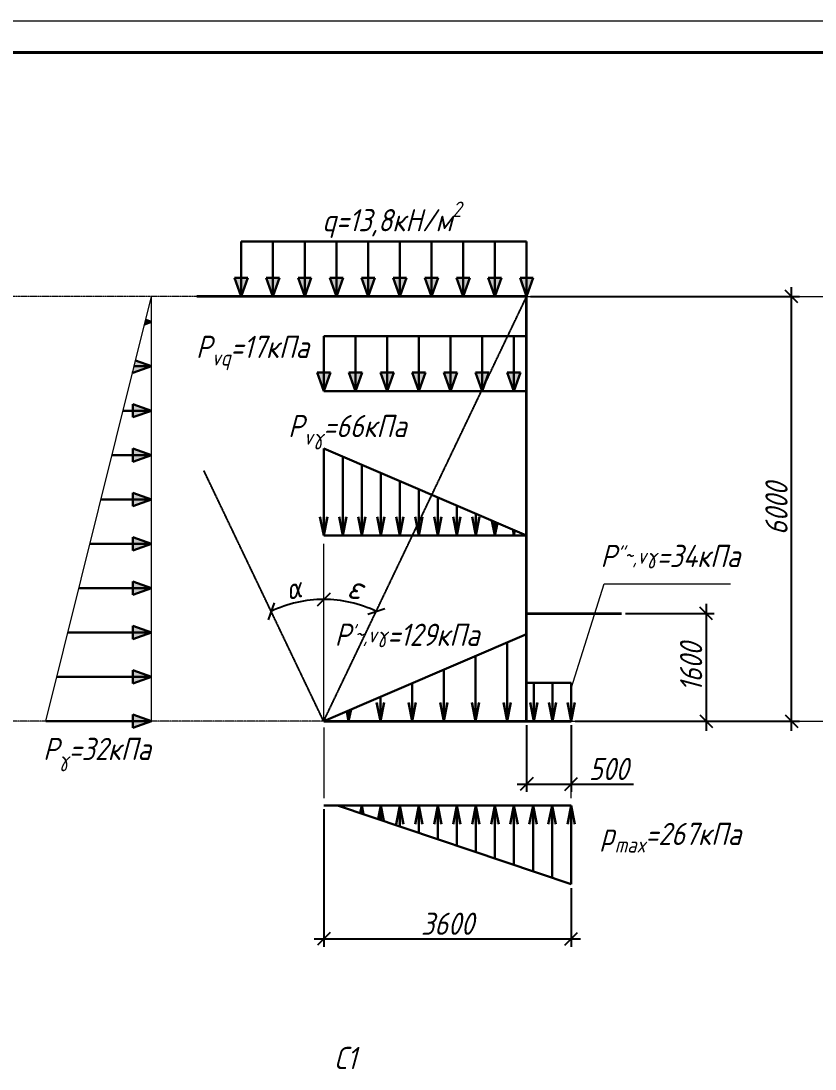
# Model space of a CAD drawing. Header units: millimetres. Extents: x -1004 to 900128, y -352756 to 107728.
# Drawn here: x 417532 to 430051, y -203974 to -187439 of the extents above; entities that cross this region are included whole.
import ezdxf

# ---------------------------------------------------------------- set-up
doc = ezdxf.new("R2010")
doc.units = ezdxf.units.MM
doc.linetypes.add('ACAD_ISO02W100', pattern=[15, 12, -3])
doc.linetypes.add('ACAD_ISO04W100', pattern=[30, 24, -3, 0, -3])
for name, color, linetype, lineweight in [('axles', 152, 'ACAD_ISO04W100', 20), ('basic', 95, 'Continuous', 30), ('frame', 173, 'Continuous', 40), ('hatch', 117, 'ACAD_ISO02W100', 25), ('size', 45, 'Continuous', 20), ('text', 13, 'Continuous', 20), ('thick', 42, 'Continuous', 35), ('thin', 153, 'Continuous', 18)]:
    doc.layers.add(name, color=color, linetype=linetype, lineweight=lineweight)
doc.styles.add('Structures', font='isocpeur.ttf', dxfattribs={"width": 0.85, "oblique": 15})
doc.styles.add('structures 5', font='isocpeur.ttf', dxfattribs={"width": 0.85, "oblique": 15, "height": 5})
doc.dimstyles.new('structures 3.5', dxfattribs={"dimtxt": 3.5, "dimasz": 2, "dimexe": 1.25, "dimexo": 0.625, "dimtad": 1, "dimtxsty": 'Structures', "dimblk": 'OBLIQUE', "dimcen": 2.5, "dimdle": 1.5, "dimadec": 0, "dimazin": 0, "dimtfac": 1, "dimtmove": 0, "dimatfit": 3, "dimfxl": 1, "dimarcsym": 0})

# ---------------------------------------------------------------- blocks, each defined once
blk = doc.blocks.new('_Oblique')
at = {"color": 0, "linetype": 'ByBlock', "lineweight": -2}
blk.add_line((-0.5, -0.5), (0.5, 0.5), dxfattribs=at)
blk = doc.blocks.new('*D989')
at = {"layer": 'Defpoints', "color": 0, "transparency": 16777216}
for p in [(427000.227352905, -196787.2269594294), (426204.9048150189, -198487.2269594294), (428334.9955612726, -198487.2269594294)]:
    blk.add_point(p, dxfattribs=at)
at = {"layer": 'size', "color": 0, "lineweight": -2, "transparency": 16777216}
for p, q in [((428334.9955612726, -196637.2269594294), (428334.9955612726, -198637.2269594294)), ((427062.727352905, -196787.2269594294), (428459.9955612726, -196787.2269594294)), ((426267.4048150189, -198487.2269594294), (428459.9955612726, -198487.2269594294))]:
    blk.add_line(p, q, dxfattribs=at)
at = {"layer": 'size', "color": 0, "lineweight": -2, "transparency": 16777216, "xscale": 200, "yscale": 200, "zscale": 200}
for p, rotation in [((428334.9955612726, -196787.2269594294), 90), ((428334.9955612726, -198487.2269594294), 270)]:
    blk.add_blockref('_Oblique', p, dxfattribs=dict(at, rotation=rotation))
at = {"layer": 'size', "color": 0, "transparency": 16777216, "insert": (428097.4955612724, -197637.2269594295), "char_height": 350, "attachment_point": 5, "rotation": 90, "style": 'Structures'}
blk.add_mtext('1600', dxfattribs=at)
blk = doc.blocks.new('*D990')
at = {"layer": 'Defpoints', "color": 0, "transparency": 16777216}
for p in [(425504.9048150186, -198487.2269594293), (426204.9048150186, -198487.2269594293), (426204.9048150186, -199476.9449006443)]:
    blk.add_point(p, dxfattribs=at)
at = {"layer": 'size', "color": 0, "lineweight": -2, "transparency": 16777216}
for p, q in [((425504.9048150186, -198549.7269594293), (425504.9048150186, -199601.9449006443)), ((426204.9048150186, -198549.7269594293), (426204.9048150186, -199601.9449006443)), ((425354.9048150186, -199476.9449006443), (426204.9048150186, -199476.9449006443)), ((426204.9048150186, -199476.9449006443), (427188.9370323695, -199476.9449006443))]:
    blk.add_line(p, q, dxfattribs=at)
at = {"layer": 'size', "color": 0, "lineweight": -2, "transparency": 16777216, "xscale": 200, "yscale": 200, "zscale": 200, "rotation": 180}
blk.add_blockref('_Oblique', (425504.9048150186, -199476.9449006443), dxfattribs=at)
at = {"layer": 'size', "color": 0, "lineweight": -2, "transparency": 16777216, "xscale": 200, "yscale": 200, "zscale": 200}
blk.add_blockref('_Oblique', (426204.9048150186, -199476.9449006443), dxfattribs=at)
at = {"layer": 'size', "color": 0, "transparency": 16777216, "insert": (426796.9209236941, -199239.4449006443), "char_height": 350, "attachment_point": 5, "style": 'Structures'}
blk.add_mtext('500', dxfattribs=at)
blk = doc.blocks.new('*D991')
at = {"layer": 'Defpoints', "color": 0, "transparency": 16777216}
for p in [(425504.9048150189, -191787.2269594294), (429681.197853045, -191787.2269594294), (426204.9048150189, -198487.2269594294)]:
    blk.add_point(p, dxfattribs=at)
at = {"layer": 'size', "color": 0, "lineweight": -2, "transparency": 16777216}
for p, q in [((425567.4048150189, -191787.2269594294), (429806.197853045, -191787.2269594294)), ((429681.197853045, -198637.2269594294), (429681.197853045, -191637.2269594294)), ((426267.4048150189, -198487.2269594294), (429806.197853045, -198487.2269594294))]:
    blk.add_line(p, q, dxfattribs=at)
at = {"layer": 'size', "color": 0, "lineweight": -2, "transparency": 16777216, "xscale": 200, "yscale": 200, "zscale": 200}
for p, rotation in [((429681.197853045, -191787.2269594294), 90), ((429681.197853045, -198487.2269594294), 270)]:
    blk.add_blockref('_Oblique', p, dxfattribs=dict(at, rotation=rotation))
at = {"layer": 'size', "color": 0, "transparency": 16777216, "insert": (429443.6978530448, -195137.2269594295), "char_height": 350, "attachment_point": 5, "rotation": 90, "style": 'Structures'}
blk.add_mtext('6000', dxfattribs=at)
blk = doc.blocks.new('*D992')
at = {"layer": 'Defpoints', "color": 0, "transparency": 16777216}
for p in [(425504.9048150186, -191787.2269594293), (422304.9048150186, -195686.0826533321), (422589.288119673, -196586.6202065687), (422304.9048150186, -198487.2269594293), (422304.9048150186, -198487.2269594293)]:
    blk.add_point(p, dxfattribs=at)
at = {"layer": 'size', "color": 0, "lineweight": -2, "transparency": 16777216}
blk.add_arc((422304.9048150186, -198487.2269594293), 1921.764786071783, 64.47030200946669, 90, dxfattribs=at)
at = {"layer": 'size', "color": 0, "lineweight": -2, "transparency": 16777216, "xscale": 200, "yscale": 200, "zscale": 200}
for p, rotation in [((422304.9048150186, -196565.4621733575), 180), ((423133.1448384685, -196753.0994103311), 334.4703020094667)]:
    blk.add_blockref('_Oblique', p, dxfattribs=dict(at, rotation=rotation))
at = {"layer": 'size', "color": 0, "transparency": 16777216, "insert": (422807.7862993429, -196372.3455625635), "char_height": 350, "attachment_point": 5, "rotation": 346.6244684460199, "style": 'Structures'}
blk.add_mtext('{\\H1.08333x;ε}', dxfattribs=at)
blk = doc.blocks.new('*D993')
at = {"layer": 'Defpoints', "color": 0, "transparency": 16777216}
for p in [(419104.9048150186, -191787.2269594293), (422304.9048150186, -192037.2269594293), (422020.5215103644, -196586.6202065686), (422304.9048150186, -198487.2269594293), (422304.9048150186, -198487.2269594293)]:
    blk.add_point(p, dxfattribs=at)
at = {"layer": 'size', "color": 0, "lineweight": -2, "transparency": 16777216}
blk.add_arc((422304.9048150186, -198487.2269594293), 1921.764786071803, 90.00000000000007, 115.5296979905334, dxfattribs=at)
at = {"layer": 'size', "color": 0, "lineweight": -2, "transparency": 16777216, "xscale": 200, "yscale": 200, "zscale": 200}
blk.add_blockref('_Oblique', (422304.9048150186, -196565.4621733575), dxfattribs=at)
at = {"layer": 'size', "color": 0, "lineweight": -2, "transparency": 16777216, "xscale": 200, "yscale": 200, "zscale": 200, "rotation": 205.5296979905334}
blk.add_blockref('_Oblique', (421476.6647915688, -196753.0994103311), dxfattribs=at)
at = {"layer": 'size', "color": 0, "transparency": 16777216, "insert": (421829.4260504427, -196388.4402288526), "char_height": 350, "width": 756.4295596564855, "attachment_point": 5, "rotation": 12.764848995266489, "style": 'Structures'}
blk.add_mtext('{\\H0.95833x;α}', dxfattribs=at)
blk = doc.blocks.new('*D999')
at = {"layer": 'Defpoints', "color": 0, "transparency": 16777216}
for p in [(422304.9048150186, -199813.6802485263), (426204.9048150186, -201055.989431865), (426204.9048150186, -201918.9480987082)]:
    blk.add_point(p, dxfattribs=at)
at = {"layer": 'size', "color": 0, "lineweight": -2, "transparency": 16777216}
for p, q in [((422304.9048150186, -199876.1802485263), (422304.9048150186, -202043.9480987082)), ((426204.9048150186, -201118.489431865), (426204.9048150186, -202043.9480987082)), ((422154.9048150186, -201918.9480987082), (426354.9048150186, -201918.9480987082))]:
    blk.add_line(p, q, dxfattribs=at)
at = {"layer": 'size', "color": 0, "lineweight": -2, "transparency": 16777216, "xscale": 200, "yscale": 200, "zscale": 200, "rotation": 180}
blk.add_blockref('_Oblique', (422304.9048150186, -201918.9480987082), dxfattribs=at)
at = {"layer": 'size', "color": 0, "lineweight": -2, "transparency": 16777216, "xscale": 200, "yscale": 200, "zscale": 200}
blk.add_blockref('_Oblique', (426204.9048150186, -201918.9480987082), dxfattribs=at)
at = {"layer": 'size', "color": 0, "transparency": 16777216, "insert": (424254.9048150186, -201681.4480987082), "char_height": 350, "attachment_point": 5, "style": 'Structures'}
blk.add_mtext('3600', dxfattribs=at)

msp = doc.modelspace()

# ---------------------------------------------------------------- hatches: boundary and pattern name
at = {"layer": 'basic'}
h = msp.add_hatch(color=256, dxfattribs=at)
h.dxf.hatch_style = 1
h.paths.add_polyline_path([(420899.97964268, -191492.5705965676), (421004.9048150186, -191787.2269594293), (421004.9048150186, -191492.5705965676)])
h.paths.add_polyline_path([(421004.9048150186, -191492.5705965676), (421004.9048150186, -191787.2269594293), (421109.8299873573, -191492.5705965676)])
h = msp.add_hatch(color=256, dxfattribs=at)
h.dxf.hatch_style = 1
h.paths.add_polyline_path([(421399.97964268, -191492.5705965676), (421504.9048150186, -191787.2269594293), (421504.9048150186, -191492.5705965676)])
h.paths.add_polyline_path([(421504.9048150186, -191492.5705965676), (421504.9048150186, -191787.2269594293), (421609.8299873573, -191492.5705965676)])
h = msp.add_hatch(color=256, dxfattribs=at)
h.dxf.hatch_style = 1
h.paths.add_polyline_path([(421899.97964268, -191492.5705965676), (422004.9048150186, -191787.2269594293), (422004.9048150186, -191492.5705965676)])
h.paths.add_polyline_path([(422004.9048150186, -191492.5705965676), (422004.9048150186, -191787.2269594293), (422109.8299873573, -191492.5705965676)])
h = msp.add_hatch(color=256, dxfattribs=at)
h.dxf.hatch_style = 1
h.paths.add_polyline_path([(422399.97964268, -191492.5705965676), (422504.9048150186, -191787.2269594293), (422504.9048150186, -191492.5705965676)])
h.paths.add_polyline_path([(422504.9048150186, -191492.5705965676), (422504.9048150186, -191787.2269594293), (422609.8299873573, -191492.5705965676)])
h = msp.add_hatch(color=256, dxfattribs=at)
h.dxf.hatch_style = 1
h.paths.add_polyline_path([(422899.97964268, -191492.5705965676), (423004.9048150186, -191787.2269594293), (423004.9048150186, -191492.5705965676)])
h.paths.add_polyline_path([(423004.9048150186, -191492.5705965676), (423004.9048150186, -191787.2269594293), (423109.8299873573, -191492.5705965676)])
h = msp.add_hatch(color=256, dxfattribs=at)
h.dxf.hatch_style = 1
h.paths.add_polyline_path([(423399.97964268, -191492.5705965676), (423504.9048150186, -191787.2269594293), (423504.9048150186, -191492.5705965676)])
h.paths.add_polyline_path([(423504.9048150186, -191492.5705965676), (423504.9048150186, -191787.2269594293), (423609.8299873573, -191492.5705965676)])
h = msp.add_hatch(color=256, dxfattribs=at)
h.dxf.hatch_style = 1
h.paths.add_polyline_path([(423899.97964268, -191492.5705965676), (424004.9048150186, -191787.2269594293), (424004.9048150186, -191492.5705965676)])
h.paths.add_polyline_path([(424004.9048150186, -191492.5705965676), (424004.9048150186, -191787.2269594293), (424109.8299873573, -191492.5705965676)])
h = msp.add_hatch(color=256, dxfattribs=at)
h.dxf.hatch_style = 1
h.paths.add_polyline_path([(424399.97964268, -191492.5705965676), (424504.9048150186, -191787.2269594293), (424504.9048150186, -191492.5705965676)])
h.paths.add_polyline_path([(424504.9048150186, -191492.5705965676), (424504.9048150186, -191787.2269594293), (424609.8299873573, -191492.5705965676)])
h = msp.add_hatch(color=256, dxfattribs=at)
h.dxf.hatch_style = 1
h.paths.add_polyline_path([(424899.97964268, -191492.5705965676), (425004.9048150186, -191787.2269594293), (425004.9048150186, -191492.5705965676)])
h.paths.add_polyline_path([(425004.9048150186, -191492.5705965676), (425004.9048150186, -191787.2269594293), (425109.8299873573, -191492.5705965676)])
h = msp.add_hatch(color=256, dxfattribs=at)
h.dxf.hatch_style = 1
h.paths.add_polyline_path([(425399.97964268, -191492.5705965676), (425504.9048150186, -191787.2269594293), (425504.9048150186, -191492.5705965676)])
h.paths.add_polyline_path([(425504.9048150186, -191492.5705965676), (425504.9048150186, -191787.2269594293), (425609.8299873573, -191492.5705965676)])
h = msp.add_hatch(color=256, dxfattribs=at)
h.dxf.hatch_style = 1
h.paths.add_polyline_path([(419498.5770957, -192154.7410169224), (419490.513047412, -192187.2269594293), (419589.8058204175, -192187.2269594293)])
h.paths.add_polyline_path([(419589.8058204175, -192187.2269594293), (419490.513047412, -192187.2269594293), (419480.8851410635, -192226.0128893901)])
h.paths.add_polyline_path([(419589.8058204175, -192887.2269594293), (419316.7506946523, -192887.2269594293), (419304.7479511251, -192935.5798985764), (419329.7827367435, -192979.8194512443)])
h.paths.add_polyline_path([(419338.9268274444, -192797.8906175354), (419316.7506946523, -192887.2269594293), (419589.8058204175, -192887.2269594293)])
h.paths.add_polyline_path([(419304.7479511251, -192935.5798985764), (419295.1494575558, -192974.2473394336), (419295.1494575558, -192992.1521317679), (419329.7827367435, -192979.8194512443)])
h = msp.add_hatch(color=256, dxfattribs=at)
h.dxf.hatch_style = 1
h.paths.add_polyline_path([(422199.97964268, -192986.0239911128), (422304.9048150186, -193280.6803539745), (422304.9048150186, -192986.0239911128)])
h.paths.add_polyline_path([(422304.9048150186, -192986.0239911128), (422304.9048150186, -193280.6803539745), (422409.8299873573, -192986.0239911128)])
h = msp.add_hatch(color=256, dxfattribs=at)
h.dxf.hatch_style = 1
h.paths.add_polyline_path([(422699.97964268, -192986.0239911128), (422804.9048150186, -193280.6803539745), (422804.9048150186, -192986.0239911128)])
h.paths.add_polyline_path([(422804.9048150186, -192986.0239911128), (422804.9048150186, -193280.6803539745), (422909.8299873573, -192986.0239911128)])
h = msp.add_hatch(color=256, dxfattribs=at)
h.dxf.hatch_style = 1
h.paths.add_polyline_path([(423199.97964268, -192986.0239911128), (423304.9048150186, -193280.6803539745), (423304.9048150186, -192986.0239911128)])
h.paths.add_polyline_path([(423304.9048150186, -192986.0239911128), (423304.9048150186, -193280.6803539745), (423409.8299873573, -192986.0239911128)])
h = msp.add_hatch(color=256, dxfattribs=at)
h.dxf.hatch_style = 1
h.paths.add_polyline_path([(423699.97964268, -192986.0239911128), (423804.9048150186, -193280.6803539745), (423804.9048150186, -192986.0239911128)])
h.paths.add_polyline_path([(423804.9048150186, -192986.0239911128), (423804.9048150186, -193280.6803539745), (423909.8299873573, -192986.0239911128)])
h = msp.add_hatch(color=256, dxfattribs=at)
h.dxf.hatch_style = 1
h.paths.add_polyline_path([(424199.97964268, -192986.0239911128), (424304.9048150186, -193280.6803539745), (424304.9048150186, -192986.0239911128)])
h.paths.add_polyline_path([(424304.9048150186, -192986.0239911128), (424304.9048150186, -193280.6803539745), (424409.8299873573, -192986.0239911128)])
h = msp.add_hatch(color=256, dxfattribs=at)
h.dxf.hatch_style = 1
h.paths.add_polyline_path([(424699.97964268, -192986.0239911128), (424804.9048150186, -193280.6803539745), (424804.9048150186, -192986.0239911128)])
h.paths.add_polyline_path([(424804.9048150186, -192986.0239911128), (424804.9048150186, -193280.6803539745), (424909.8299873573, -192986.0239911128)])
h = msp.add_hatch(color=256, dxfattribs=at)
h.dxf.hatch_style = 1
h.paths.add_polyline_path([(425199.97964268, -192986.0239911128), (425304.9048150186, -193280.6803539745), (425304.9048150186, -192986.0239911128)])
h.paths.add_polyline_path([(425304.9048150186, -192986.0239911128), (425304.9048150186, -193280.6803539745), (425409.8299873573, -192986.0239911128)])
h = msp.add_hatch(color=256, dxfattribs=at)
h.dxf.hatch_style = 1
h.paths.add_polyline_path([(419295.1494575558, -193482.3017870907), (419589.8058204175, -193587.2269594293), (419295.1494575558, -193587.2269594293)])
h.paths.add_polyline_path([(419295.1494575558, -193587.2269594293), (419589.8058204175, -193587.2269594293), (419295.1494575558, -193692.1521317679)])
h = msp.add_hatch(color=256, dxfattribs=at)
h.dxf.hatch_style = 1
h.paths.add_polyline_path([(419295.1494575558, -194182.3017870907), (419589.8058204175, -194287.2269594293), (419295.1494575558, -194287.2269594293)])
h.paths.add_polyline_path([(419295.1494575558, -194287.2269594293), (419589.8058204175, -194287.2269594293), (419295.1494575558, -194392.1521317679)])
h = msp.add_hatch(color=256, dxfattribs=at)
h.dxf.hatch_style = 1
h.paths.add_polyline_path([(419295.1494575558, -194882.3017870907), (419589.8058204175, -194987.2269594293), (419295.1494575558, -194987.2269594293)])
h.paths.add_polyline_path([(419295.1494575558, -194987.2269594293), (419589.8058204175, -194987.2269594293), (419295.1494575558, -195092.1521317679)])
h = msp.add_hatch(color=256, dxfattribs=at)
h.dxf.hatch_style = 1
h.paths.add_polyline_path([(422246.1729423829, -195263.3903397278), (422304.9048150186, -195263.3903397278), (422304.9048150186, -195558.0467025895)])
h.paths.add_polyline_path([(422304.9048150186, -195263.3903397278), (422363.6366876544, -195263.3903397278), (422304.9048150186, -195558.0467025895)])
h = msp.add_hatch(color=256, dxfattribs=at)
h.dxf.hatch_style = 1
h.paths.add_polyline_path([(422546.1729423829, -195263.3903397278), (422604.9048150186, -195263.3903397278), (422604.9048150186, -195558.0467025895)])
h.paths.add_polyline_path([(422604.9048150186, -195263.3903397278), (422663.6366876544, -195263.3903397278), (422604.9048150186, -195558.0467025895)])
h = msp.add_hatch(color=256, dxfattribs=at)
h.dxf.hatch_style = 1
h.paths.add_polyline_path([(422846.1729423829, -195263.3903397278), (422904.9048150186, -195263.3903397278), (422904.9048150186, -195558.0467025895)])
h.paths.add_polyline_path([(422904.9048150186, -195263.3903397278), (422963.6366876544, -195263.3903397278), (422904.9048150186, -195558.0467025895)])
h = msp.add_hatch(color=256, dxfattribs=at)
h.dxf.hatch_style = 1
h.paths.add_polyline_path([(423146.1729423829, -195263.3903397278), (423204.9048150186, -195263.3903397278), (423204.9048150186, -195558.0467025895)])
h.paths.add_polyline_path([(423204.9048150186, -195263.3903397278), (423263.6366876544, -195263.3903397278), (423204.9048150186, -195558.0467025895)])
h = msp.add_hatch(color=256, dxfattribs=at)
h.dxf.hatch_style = 1
h.paths.add_polyline_path([(423446.1729423829, -195263.3903397278), (423504.9048150186, -195263.3903397278), (423504.9048150186, -195558.0467025895)])
h.paths.add_polyline_path([(423504.9048150186, -195263.3903397278), (423563.6366876544, -195263.3903397278), (423504.9048150186, -195558.0467025895)])
h = msp.add_hatch(color=256, dxfattribs=at)
h.dxf.hatch_style = 1
h.paths.add_polyline_path([(423746.1729423829, -195263.3903397278), (423804.9048150186, -195263.3903397278), (423804.9048150186, -195558.0467025895)])
h.paths.add_polyline_path([(423804.9048150186, -195263.3903397278), (423863.6366876544, -195263.3903397278), (423804.9048150186, -195558.0467025895)])
h = msp.add_hatch(color=256, dxfattribs=at)
h.dxf.hatch_style = 1
h.paths.add_polyline_path([(424046.1729423829, -195263.3903397278), (424104.9048150186, -195263.3903397278), (424104.9048150186, -195558.0467025895)])
h.paths.add_polyline_path([(424104.9048150186, -195263.3903397278), (424163.6366876544, -195263.3903397278), (424104.9048150186, -195558.0467025895)])
h = msp.add_hatch(color=256, dxfattribs=at)
h.dxf.hatch_style = 1
h.paths.add_polyline_path([(424346.1729423829, -195263.3903397278), (424404.9048150186, -195263.3903397278), (424404.9048150186, -195558.0467025895)])
h.paths.add_polyline_path([(424404.9048150186, -195263.3903397278), (424463.6366876544, -195263.3903397278), (424404.9048150186, -195558.0467025895)])
h = msp.add_hatch(color=256, dxfattribs=at)
h.dxf.hatch_style = 1
h.paths.add_polyline_path([(424646.1729423829, -195263.3903397278), (424704.9048150186, -195263.3903397278), (424704.9048150186, -195558.0467025895)])
h.paths.add_polyline_path([(424704.9048150186, -195263.3903397278), (424763.6366876544, -195263.3903397278), (424704.9048150186, -195558.0467025895)])
h = msp.add_hatch(color=256, dxfattribs=at)
h.dxf.hatch_style = 1
h.paths.add_polyline_path([(425044.3189386902, -195360.3070119368), (425004.9048150186, -195343.3856580206), (425004.9048150186, -195558.0467025895)])
h.paths.add_polyline_path([(425004.9048150186, -195343.3856580206), (424958.1137809299, -195323.2972335127), (425004.9048150186, -195558.0467025895)])
h.paths.add_polyline_path([(425320.6704644873, -195478.9508263284), (425304.9048150186, -195472.1822847619), (425304.9048150186, -195558.0467025895)])
h.paths.add_polyline_path([(425304.9048150186, -195472.1822847619), (425286.1884013831, -195464.1469149588), (425304.9048150186, -195558.0467025895)])
h = msp.add_hatch(color=256, dxfattribs=at)
h.dxf.hatch_style = 1
h.paths.add_polyline_path([(419295.1494575558, -195582.3017870907), (419589.8058204175, -195687.2269594293), (419295.1494575558, -195687.2269594293)])
h.paths.add_polyline_path([(419295.1494575558, -195687.2269594293), (419589.8058204175, -195687.2269594293), (419295.1494575558, -195792.1521317679)])
h = msp.add_hatch(color=256, dxfattribs=at)
h.dxf.hatch_style = 1
h.paths.add_polyline_path([(419295.1494575558, -196282.3017870907), (419589.8058204175, -196387.2269594293), (419295.1494575558, -196387.2269594293)])
h.paths.add_polyline_path([(419295.1494575558, -196387.2269594293), (419589.8058204175, -196387.2269594293), (419295.1494575558, -196492.1521317679)])
h = msp.add_hatch(color=256, dxfattribs=at)
h.dxf.hatch_style = 1
h.paths.add_polyline_path([(419295.1494575558, -196982.3017870907), (419589.8058204175, -197087.2269594293), (419295.1494575558, -197087.2269594293)])
h.paths.add_polyline_path([(419295.1494575558, -197087.2269594293), (419589.8058204175, -197087.2269594293), (419295.1494575558, -197192.1521317679)])
h = msp.add_hatch(color=256, dxfattribs=at)
h.dxf.hatch_style = 1
h.paths.add_polyline_path([(419295.1494575558, -197682.3017870907), (419589.8058204175, -197787.2269594293), (419295.1494575558, -197787.2269594293)])
h.paths.add_polyline_path([(419295.1494575558, -197787.2269594293), (419589.8058204175, -197787.2269594293), (419295.1494575558, -197892.1521317679)])
h = msp.add_hatch(color=256, dxfattribs=at)
h.dxf.hatch_style = 1
h.paths.add_polyline_path([(423257.2897625146, -198192.5705965676), (423198.5578898789, -198192.5705965676), (423198.5578898789, -198487.2269594293)])
h.paths.add_polyline_path([(423198.5578898789, -198192.5705965676), (423139.8260172431, -198192.5705965676), (423198.5578898789, -198487.2269594293)])
h = msp.add_hatch(color=256, dxfattribs=at)
h.dxf.hatch_style = 1
h.paths.add_polyline_path([(423757.2897625146, -198192.5705965676), (423698.5578898789, -198192.5705965676), (423698.5578898789, -198487.2269594293)])
h.paths.add_polyline_path([(423698.5578898789, -198192.5705965676), (423639.8260172431, -198192.5705965676), (423698.5578898789, -198487.2269594293)])
h = msp.add_hatch(color=256, dxfattribs=at)
h.dxf.hatch_style = 1
h.paths.add_polyline_path([(424257.2897625146, -198192.5705965676), (424198.5578898789, -198192.5705965676), (424198.5578898789, -198487.2269594293)])
h.paths.add_polyline_path([(424198.5578898789, -198192.5705965676), (424139.8260172431, -198192.5705965676), (424198.5578898789, -198487.2269594293)])
h = msp.add_hatch(color=256, dxfattribs=at)
h.dxf.hatch_style = 1
h.paths.add_polyline_path([(424757.2897625146, -198192.5705965676), (424698.5578898789, -198192.5705965676), (424698.5578898789, -198487.2269594293)])
h.paths.add_polyline_path([(424698.5578898789, -198192.5705965676), (424639.8260172431, -198192.5705965676), (424698.5578898789, -198487.2269594293)])
h = msp.add_hatch(color=256, dxfattribs=at)
h.dxf.hatch_style = 1
h.paths.add_polyline_path([(425257.2897625146, -198192.5705965676), (425198.5578898789, -198192.5705965676), (425198.5578898789, -198487.2269594293)])
h.paths.add_polyline_path([(425198.5578898789, -198192.5705965676), (425139.8260172431, -198192.5705965676), (425198.5578898789, -198487.2269594293)])
h = msp.add_hatch(color=256, dxfattribs=at)
h.dxf.hatch_style = 1
h.paths.add_polyline_path([(425678.2157876361, -198192.5705965676), (425619.4839150003, -198192.5705965676), (425619.4839150003, -198487.2269594293)])
h.paths.add_polyline_path([(425619.4839150003, -198192.5705965676), (425560.7520423646, -198192.5705965676), (425619.4839150003, -198487.2269594293)])
h = msp.add_hatch(color=256, dxfattribs=at)
h.dxf.hatch_style = 1
h.paths.add_polyline_path([(425970.9262376452, -198192.5705965676), (425912.1943650095, -198192.5705965676), (425912.1943650095, -198487.2269594293)])
h.paths.add_polyline_path([(425912.1943650095, -198192.5705965676), (425853.4624923737, -198192.5705965676), (425912.1943650095, -198487.2269594293)])
h = msp.add_hatch(color=256, dxfattribs=at)
h.dxf.hatch_style = 1
h.paths.add_polyline_path([(426263.6366876544, -198192.5705965676), (426204.9048150186, -198192.5705965676), (426204.9048150186, -198487.2269594293)])
h.paths.add_polyline_path([(426204.9048150186, -198192.5705965676), (426146.1729423829, -198192.5705965676), (426204.9048150186, -198487.2269594293)])
h = msp.add_hatch(color=256, dxfattribs=at)
h.dxf.hatch_style = 1
h.paths.add_polyline_path([(419295.1494575558, -198382.3017870907), (419589.8058204175, -198487.2269594293), (419295.1494575558, -198487.2269594293)])
h.paths.add_polyline_path([(419295.1494575558, -198487.2269594293), (419589.8058204175, -198487.2269594293), (419295.1494575558, -198592.1521317679)])
h = msp.add_hatch(color=256, dxfattribs=at)
h.dxf.hatch_style = 1
h.paths.add_polyline_path([(422735.3967587687, -198302.4072587816), (422698.5578898789, -198318.2229989348), (422698.5578898789, -198487.2269594293)])
h.paths.add_polyline_path([(422698.5578898789, -198318.2229989348), (422667.5269079264, -198331.5452849347), (422698.5578898789, -198487.2269594293)])
h = msp.add_hatch(color=256, dxfattribs=at)
h.dxf.hatch_style = 1
h.paths.add_polyline_path([(423204.9048150186, -199813.6802485263), (423204.9048150186, -200043.2373802302), (423253.9618634059, -200059.7982556973)])
h.paths.add_polyline_path([(423204.9048150186, -199813.6802485263), (423162.03347643, -200028.7647015262), (423204.9048150186, -200043.2373802302)])
h.paths.add_polyline_path([(422904.9048150186, -199813.6802485263), (422904.9048150186, -199941.9621750667), (422932.3190479409, -199951.2167819454)])
h.paths.add_polyline_path([(422904.9048150186, -199813.6802485263), (422880.947302278, -199933.8745016733), (422904.9048150186, -199941.9621750667)])
h.paths.add_polyline_path([(422604.9048150186, -199813.6802485263), (422599.8611281259, -199838.9843018204), (422604.9048150186, -199840.6869699032)])
h.paths.add_polyline_path([(422604.9048150186, -199813.6802485263), (422604.9048150186, -199840.6869699032), (422610.676232476, -199842.6353081935)])
h = msp.add_hatch(color=256, dxfattribs=at)
h.dxf.hatch_style = 1
h.paths.add_polyline_path([(423446.1729423829, -200108.336611388), (423504.9048150186, -200108.336611388), (423504.9048150186, -199813.6802485263)])
h.paths.add_polyline_path([(423504.9048150186, -200108.336611388), (423563.6366876544, -200108.336611388), (423504.9048150186, -199813.6802485263)])
h = msp.add_hatch(color=256, dxfattribs=at)
h.dxf.hatch_style = 1
h.paths.add_polyline_path([(423746.1729423829, -200108.336611388), (423804.9048150186, -200108.336611388), (423804.9048150186, -199813.6802485263)])
h.paths.add_polyline_path([(423804.9048150186, -200108.336611388), (423863.6366876544, -200108.336611388), (423804.9048150186, -199813.6802485263)])
h = msp.add_hatch(color=256, dxfattribs=at)
h.dxf.hatch_style = 1
h.paths.add_polyline_path([(424046.1729423829, -200108.336611388), (424104.9048150186, -200108.336611388), (424104.9048150186, -199813.6802485263)])
h.paths.add_polyline_path([(424104.9048150186, -200108.336611388), (424163.6366876544, -200108.336611388), (424104.9048150186, -199813.6802485263)])
h = msp.add_hatch(color=256, dxfattribs=at)
h.dxf.hatch_style = 1
h.paths.add_polyline_path([(424346.1729423829, -200108.336611388), (424404.9048150186, -200108.336611388), (424404.9048150186, -199813.6802485263)])
h.paths.add_polyline_path([(424404.9048150186, -200108.336611388), (424463.6366876544, -200108.336611388), (424404.9048150186, -199813.6802485263)])
h = msp.add_hatch(color=256, dxfattribs=at)
h.dxf.hatch_style = 1
h.paths.add_polyline_path([(424646.1729423829, -200108.336611388), (424704.9048150186, -200108.336611388), (424704.9048150186, -199813.6802485263)])
h.paths.add_polyline_path([(424704.9048150186, -200108.336611388), (424763.6366876544, -200108.336611388), (424704.9048150186, -199813.6802485263)])
h = msp.add_hatch(color=256, dxfattribs=at)
h.dxf.hatch_style = 1
h.paths.add_polyline_path([(424946.1729423829, -200108.336611388), (425004.9048150186, -200108.336611388), (425004.9048150186, -199813.6802485263)])
h.paths.add_polyline_path([(425004.9048150186, -200108.336611388), (425063.6366876544, -200108.336611388), (425004.9048150186, -199813.6802485263)])
h = msp.add_hatch(color=256, dxfattribs=at)
h.dxf.hatch_style = 1
h.paths.add_polyline_path([(425246.1729423829, -200108.336611388), (425304.9048150186, -200108.336611388), (425304.9048150186, -199813.6802485263)])
h.paths.add_polyline_path([(425304.9048150186, -200108.336611388), (425363.6366876544, -200108.336611388), (425304.9048150186, -199813.6802485263)])
h = msp.add_hatch(color=256, dxfattribs=at)
h.dxf.hatch_style = 1
h.paths.add_polyline_path([(425546.1729423829, -200108.336611388), (425604.9048150186, -200108.336611388), (425604.9048150186, -199813.6802485263)])
h.paths.add_polyline_path([(425604.9048150186, -200108.336611388), (425663.6366876544, -200108.336611388), (425604.9048150186, -199813.6802485263)])
h = msp.add_hatch(color=256, dxfattribs=at)
h.dxf.hatch_style = 1
h.paths.add_polyline_path([(425846.1729423829, -200108.336611388), (425904.9048150186, -200108.336611388), (425904.9048150186, -199813.6802485263)])
h.paths.add_polyline_path([(425904.9048150186, -200108.336611388), (425963.6366876544, -200108.336611388), (425904.9048150186, -199813.6802485263)])
h = msp.add_hatch(color=256, dxfattribs=at)
h.dxf.hatch_style = 1
h.paths.add_polyline_path([(426146.1729423829, -200108.336611388), (426204.9048150186, -200108.336611388), (426204.9048150186, -199813.6802485263)])
h.paths.add_polyline_path([(426204.9048150186, -200108.336611388), (426263.6366876544, -200108.336611388), (426204.9048150186, -199813.6802485263)])

# ---------------------------------------------------------------- linework, layer by layer
at = {"layer": 'axles', "ltscale": 0.2}
for p, q in [((420303.1887262198, -191787.2269594293), (411274.6704459018, -191787.2269594293)), ((422304.9048150186, -198487.2269594293), (411824.6704459018, -198487.2269594293))]:
    msp.add_line(p, q, dxfattribs=at)
at = {"layer": 'axles', "ltscale": 0.4}
for p, q in [((425504.9048150186, -191787.2269594293), (441861.7077566902, -191787.2269594293)), ((426204.9048150186, -198487.2269594293), (438661.7077566902, -198487.2269594293))]:
    msp.add_line(p, q, dxfattribs=at)
at = {"layer": 'basic'}
for p, q in [((421004.9048150186, -191787.2269594293), (421004.9048150186, -190920.6936614933)), ((425504.9048150186, -190920.6936614933), (421004.9048150186, -190920.6936614933)), ((421504.9048150186, -191787.2269594293), (421504.9048150186, -190920.6936614933)), ((422004.9048150186, -191787.2269594293), (422004.9048150186, -190920.6936614933)), ((422504.9048150186, -191787.2269594293), (422504.9048150186, -190920.6936614933)), ((423004.9048150186, -191787.2269594293), (423004.9048150186, -190920.6936614933)), ((423504.9048150186, -191787.2269594293), (423504.9048150186, -190920.6936614933)), ((424004.9048150186, -191787.2269594293), (424004.9048150186, -190920.6936614933)), ((424504.9048150186, -191787.2269594293), (424504.9048150186, -190920.6936614933)), ((425004.9048150186, -191787.2269594293), (425004.9048150186, -190920.6936614933)), ((425504.9048150186, -191787.2269594293), (425504.9048150186, -190920.6936614933)), ((421004.9048150186, -191787.2269594293), (420899.97964268, -191492.5705965676)), ((421109.8299873573, -191492.5705965676), (420899.97964268, -191492.5705965676)), ((421004.9048150186, -191787.2269594293), (421109.8299873573, -191492.5705965676)), ((421504.9048150186, -191787.2269594293), (421399.97964268, -191492.5705965676)), ((421609.8299873573, -191492.5705965676), (421399.97964268, -191492.5705965676)), ((421504.9048150186, -191787.2269594293), (421609.8299873573, -191492.5705965676)), ((422004.9048150186, -191787.2269594293), (421899.97964268, -191492.5705965676)), ((422109.8299873573, -191492.5705965676), (421899.97964268, -191492.5705965676)), ((422004.9048150186, -191787.2269594293), (422109.8299873573, -191492.5705965676)), ((422504.9048150186, -191787.2269594293), (422399.97964268, -191492.5705965676)), ((422609.8299873573, -191492.5705965676), (422399.97964268, -191492.5705965676)), ((422504.9048150186, -191787.2269594293), (422609.8299873573, -191492.5705965676)), ((423004.9048150186, -191787.2269594293), (422899.97964268, -191492.5705965676)), ((423109.8299873573, -191492.5705965676), (422899.97964268, -191492.5705965676)), ((423004.9048150186, -191787.2269594293), (423109.8299873573, -191492.5705965676)), ((423504.9048150186, -191787.2269594293), (423399.97964268, -191492.5705965676)), ((423609.8299873573, -191492.5705965676), (423399.97964268, -191492.5705965676)), ((423504.9048150186, -191787.2269594293), (423609.8299873573, -191492.5705965676)), ((424004.9048150186, -191787.2269594293), (423899.97964268, -191492.5705965676)), ((424109.8299873573, -191492.5705965676), (423899.97964268, -191492.5705965676)), ((424004.9048150186, -191787.2269594293), (424109.8299873573, -191492.5705965676)), ((424504.9048150186, -191787.2269594293), (424399.97964268, -191492.5705965676)), ((424609.8299873573, -191492.5705965676), (424399.97964268, -191492.5705965676)), ((424504.9048150186, -191787.2269594293), (424609.8299873573, -191492.5705965676)), ((425004.9048150186, -191787.2269594293), (424899.97964268, -191492.5705965676)), ((425109.8299873573, -191492.5705965676), (424899.97964268, -191492.5705965676)), ((425004.9048150186, -191787.2269594293), (425109.8299873573, -191492.5705965676)), ((425504.9048150186, -191787.2269594293), (425399.97964268, -191492.5705965676)), ((425609.8299873573, -191492.5705965676), (425399.97964268, -191492.5705965676)), ((425504.9048150186, -191787.2269594293), (425609.8299873573, -191492.5705965676)), ((419589.8058204175, -192187.2269594293), (419480.8851410635, -192226.0128893901)), ((419589.8058204175, -192187.2269594293), (419490.513047412, -192187.2269594293)), ((419589.8058204175, -192187.2269594293), (419498.5770957, -192154.7410169224)), ((422304.9048150186, -193280.6803539745), (422304.9048150186, -192414.1470560385)), ((422304.9048150186, -192414.1470560385), (425504.9048150186, -192414.1470560385)), ((422804.9048150186, -193280.6803539745), (422804.9048150186, -192414.1470560385)), ((423304.9048150186, -193280.6803539745), (423304.9048150186, -192414.1470560385)), ((423804.9048150186, -193280.6803539745), (423804.9048150186, -192414.1470560385)), ((424304.9048150186, -193280.6803539745), (424304.9048150186, -192414.1470560385)), ((424804.9048150186, -193280.6803539745), (424804.9048150186, -192414.1470560385)), ((425304.9048150186, -193280.6803539745), (425304.9048150186, -192414.1470560385)), ((419589.8058204175, -192887.2269594293), (419295.1494575558, -192992.1521317679)), ((419589.8058204175, -192887.2269594293), (419316.7506946523, -192887.2269594293)), ((419589.8058204175, -192887.2269594293), (419338.9268274444, -192797.8906175354)), ((419295.1494575558, -192992.1521317679), (419295.1494575558, -192974.2473394336)), ((422304.9048150186, -193280.6803539745), (422199.97964268, -192986.0239911128)), ((422409.8299873573, -192986.0239911128), (422199.97964268, -192986.0239911128)), ((422304.9048150186, -193280.6803539745), (422409.8299873573, -192986.0239911128)), ((422804.9048150186, -193280.6803539745), (422699.97964268, -192986.0239911128)), ((422909.8299873573, -192986.0239911128), (422699.97964268, -192986.0239911128)), ((422804.9048150186, -193280.6803539745), (422909.8299873573, -192986.0239911128)), ((423304.9048150186, -193280.6803539745), (423199.97964268, -192986.0239911128)), ((423409.8299873573, -192986.0239911128), (423199.97964268, -192986.0239911128)), ((423304.9048150186, -193280.6803539745), (423409.8299873573, -192986.0239911128)), ((423804.9048150186, -193280.6803539745), (423699.97964268, -192986.0239911128)), ((423909.8299873573, -192986.0239911128), (423699.97964268, -192986.0239911128)), ((423804.9048150186, -193280.6803539745), (423909.8299873573, -192986.0239911128)), ((424304.9048150186, -193280.6803539745), (424199.97964268, -192986.0239911128)), ((424409.8299873573, -192986.0239911128), (424199.97964268, -192986.0239911128)), ((424304.9048150186, -193280.6803539745), (424409.8299873573, -192986.0239911128)), ((424804.9048150186, -193280.6803539745), (424699.97964268, -192986.0239911128)), ((424909.8299873573, -192986.0239911128), (424699.97964268, -192986.0239911128)), ((424804.9048150186, -193280.6803539745), (424909.8299873573, -192986.0239911128)), ((425304.9048150186, -193280.6803539745), (425199.97964268, -192986.0239911128)), ((425409.8299873573, -192986.0239911128), (425199.97964268, -192986.0239911128)), ((425304.9048150186, -193280.6803539745), (425409.8299873573, -192986.0239911128)), ((425504.9048150186, -193280.6803539745), (422304.9048150186, -193280.6803539745)), ((419589.8058204175, -193587.2269594293), (419142.9883418927, -193587.2269594293)), ((419589.8058204175, -193587.2269594293), (419295.1494575558, -193482.3017870907)), ((419295.1494575558, -193692.1521317679), (419295.1494575558, -193482.3017870907)), ((419589.8058204175, -193587.2269594293), (419295.1494575558, -193692.1521317679)), ((419589.8058204175, -194287.2269594293), (419295.1494575558, -194182.3017870907)), ((419295.1494575558, -194392.1521317679), (419295.1494575558, -194182.3017870907)), ((425504.9048150186, -195558.0467025895), (422304.9048150186, -194184.2160173489)), ((422304.9048150186, -195558.0467025895), (422304.9048150186, -194184.2160173489)), ((419589.8058204175, -194287.2269594293), (418969.2259891331, -194287.2269594293)), ((419589.8058204175, -194287.2269594293), (419295.1494575558, -194392.1521317679)), ((422604.9048150186, -195558.0467025895), (422604.9048150186, -194313.0126440902)), ((422904.9048150186, -195558.0467025895), (422904.9048150186, -194441.8092708316)), ((423204.9048150186, -195558.0467025895), (423204.9048150186, -194570.6058975729)), ((423504.9048150186, -195558.0467025895), (423504.9048150186, -194699.4025243142)), ((419589.8058204175, -194987.2269594293), (419295.1494575558, -194882.3017870907)), ((419295.1494575558, -195092.1521317679), (419295.1494575558, -194882.3017870907)), ((423804.9048150186, -195558.0467025895), (423804.9048150186, -194828.1991510555)), ((419589.8058204175, -194987.2269594293), (418795.4636363735, -194987.2269594293)), ((419589.8058204175, -194987.2269594293), (419295.1494575558, -195092.1521317679)), ((424104.9048150186, -195558.0467025895), (424104.9048150186, -194956.9957777968)), ((424404.9048150186, -195558.0467025895), (424404.9048150186, -195085.792404538)), ((422304.9048150186, -195558.0467025895), (422246.1729423829, -195263.3903397278)), ((422304.9048150186, -195558.0467025895), (422363.6366876544, -195263.3903397278)), ((422604.9048150186, -195558.0467025895), (422546.1729423829, -195263.3903397278)), ((422604.9048150186, -195558.0467025895), (422663.6366876544, -195263.3903397278)), ((422904.9048150186, -195558.0467025895), (422846.1729423829, -195263.3903397278)), ((422904.9048150186, -195558.0467025895), (422963.6366876544, -195263.3903397278)), ((423204.9048150186, -195558.0467025895), (423146.1729423829, -195263.3903397278)), ((423204.9048150186, -195558.0467025895), (423263.6366876544, -195263.3903397278)), ((423504.9048150186, -195558.0467025895), (423446.1729423829, -195263.3903397278)), ((423504.9048150186, -195558.0467025895), (423563.6366876544, -195263.3903397278)), ((423804.9048150186, -195558.0467025895), (423746.1729423829, -195263.3903397278)), ((423804.9048150186, -195558.0467025895), (423863.6366876544, -195263.3903397278)), ((424104.9048150186, -195558.0467025895), (424046.1729423829, -195263.3903397278)), ((424104.9048150186, -195558.0467025895), (424163.6366876544, -195263.3903397278)), ((424404.9048150186, -195558.0467025895), (424346.1729423829, -195263.3903397278)), ((424404.9048150186, -195558.0467025895), (424463.6366876544, -195263.3903397278)), ((424704.9048150186, -195558.0467025895), (424646.1729423829, -195263.3903397278)), ((424704.9048150186, -195558.0467025895), (424704.9048150186, -195214.5890312793)), ((424704.9048150186, -195558.0467025895), (424763.6366876544, -195263.3903397278)), ((425004.9048150186, -195558.0467025895), (424958.1137809299, -195323.2972335128)), ((425004.9048150186, -195558.0467025895), (425004.9048150186, -195343.3856580206)), ((425004.9048150186, -195558.0467025895), (425044.3189386902, -195360.3070119368)), ((419589.8058204175, -195687.2269594293), (419295.1494575558, -195582.3017870907)), ((419295.1494575558, -195792.1521317679), (419295.1494575558, -195582.3017870907)), ((425504.9048150186, -195558.0467025895), (422304.9048150186, -195558.0467025895)), ((425304.9048150186, -195558.0467025895), (425286.1884013831, -195464.1469149588)), ((425304.9048150186, -195558.0467025895), (425304.9048150186, -195472.1822847619)), ((425304.9048150186, -195558.0467025895), (425320.6704644873, -195478.9508263285)), ((419589.8058204175, -195687.2269594293), (418621.7012836138, -195687.2269594293)), ((419589.8058204175, -195687.2269594293), (419295.1494575558, -195792.1521317679)), ((419589.8058204175, -196387.2269594293), (418447.9389308542, -196387.2269594293)), ((419589.8058204175, -196387.2269594293), (419295.1494575558, -196282.3017870907)), ((419295.1494575558, -196492.1521317679), (419295.1494575558, -196282.3017870907)), ((419589.8058204175, -196387.2269594293), (419295.1494575558, -196492.1521317679)), ((419589.8058204175, -197087.2269594293), (418274.1765780946, -197087.2269594293)), ((419589.8058204175, -197087.2269594293), (419295.1494575558, -196982.3017870907)), ((419295.1494575558, -197192.1521317679), (419295.1494575558, -196982.3017870907)), ((419589.8058204175, -197087.2269594293), (419295.1494575558, -197192.1521317679)), ((422304.9048150186, -198487.2269594293), (425504.9048150186, -197113.3962741887)), ((425198.5578898789, -198487.2269594293), (425198.5578898789, -197244.9177760906)), ((424698.5578898789, -198487.2269594293), (424698.5578898789, -197459.5788206595)), ((419589.8058204175, -197787.2269594293), (419295.1494575558, -197682.3017870907)), ((419295.1494575558, -197892.1521317679), (419295.1494575558, -197682.3017870907)), ((424198.5578898789, -198487.2269594293), (424198.5578898789, -197674.2398652283)), ((419589.8058204175, -197787.2269594293), (418100.4142253349, -197787.2269594293)), ((419589.8058204175, -197787.2269594293), (419295.1494575558, -197892.1521317679)), ((423698.5578898789, -198487.2269594293), (423698.5578898789, -197888.9009097972)), ((426204.9048150186, -197879.6251372299), (425504.9048150186, -197879.6251372299)), ((425619.4839150003, -198487.2269594293), (425619.4839150003, -197879.6251372299)), ((425912.1943650095, -198487.2269594293), (425912.1943650095, -197879.6251372299)), ((426204.9048150186, -198487.2269594293), (426204.9048150186, -197879.6251372299)), ((423198.5578898789, -198487.2269594293), (423139.8260172431, -198192.5705965676)), ((423198.5578898789, -198487.2269594293), (423198.5578898789, -198103.561954366)), ((423198.5578898789, -198487.2269594293), (423257.2897625146, -198192.5705965676)), ((423698.5578898789, -198487.2269594293), (423639.8260172431, -198192.5705965676)), ((423698.5578898789, -198487.2269594293), (423757.2897625146, -198192.5705965676)), ((424198.5578898789, -198487.2269594293), (424139.8260172431, -198192.5705965676)), ((424198.5578898789, -198487.2269594293), (424257.2897625146, -198192.5705965676)), ((424698.5578898789, -198487.2269594293), (424639.8260172431, -198192.5705965676)), ((424698.5578898789, -198487.2269594293), (424757.2897625146, -198192.5705965676)), ((425198.5578898789, -198487.2269594293), (425139.8260172431, -198192.5705965676)), ((425198.5578898789, -198487.2269594293), (425257.2897625146, -198192.5705965676)), ((425619.4839150003, -198487.2269594293), (425560.7520423646, -198192.5705965676)), ((425619.4839150003, -198487.2269594293), (425678.2157876361, -198192.5705965676)), ((425912.1943650095, -198487.2269594293), (425853.4624923737, -198192.5705965676)), ((425912.1943650095, -198487.2269594293), (425970.9262376452, -198192.5705965676)), ((426204.9048150186, -198487.2269594293), (426146.1729423829, -198192.5705965676)), ((426204.9048150186, -198487.2269594293), (426263.6366876544, -198192.5705965676)), ((419589.8058204175, -198487.2269594293), (419295.1494575558, -198382.3017870907)), ((419295.1494575558, -198592.1521317679), (419295.1494575558, -198382.3017870907)), ((422698.5578898789, -198487.2269594293), (422667.5269079264, -198331.5452849347)), ((422698.5578898789, -198487.2269594293), (422735.3967587687, -198302.4072587816)), ((422698.5578898789, -198487.2269594293), (422698.5578898789, -198318.2229989348)), ((419589.8058204175, -198487.2269594293), (417926.6518725753, -198487.2269594293)), ((419589.8058204175, -198487.2269594293), (419295.1494575558, -198592.1521317679)), ((426204.9048150186, -199813.6802485263), (422304.9048150186, -199813.6802485263)), ((422524.9048150186, -199813.6802485263), (426204.9048150186, -201055.989431865)), ((422604.9048150186, -199813.6802485263), (422599.8611281259, -199838.9843018204)), ((422604.9048150186, -199813.6802485263), (422604.9048150186, -199840.6869699032)), ((422604.9048150186, -199813.6802485263), (422610.676232476, -199842.6353081935)), ((422904.9048150186, -199813.6802485263), (422880.947302278, -199933.8745016733)), ((422904.9048150186, -199813.6802485263), (422904.9048150186, -199941.9621750667)), ((422904.9048150186, -199813.6802485263), (422932.3190479409, -199951.2167819454)), ((423204.9048150186, -199813.6802485263), (423162.03347643, -200028.7647015262)), ((423204.9048150186, -199813.6802485263), (423204.9048150186, -200043.2373802302)), ((423204.9048150186, -199813.6802485263), (423253.9618634059, -200059.7982556973)), ((423504.9048150186, -199813.6802485263), (423446.1729423829, -200108.336611388)), ((423504.9048150186, -199813.6802485263), (423504.9048150186, -200144.5125853937)), ((423504.9048150186, -199813.6802485263), (423563.6366876544, -200108.336611388)), ((423804.9048150186, -199813.6802485263), (423746.1729423829, -200108.336611388)), ((423804.9048150186, -199813.6802485263), (423804.9048150186, -200245.7877905571)), ((423804.9048150186, -199813.6802485263), (423863.6366876544, -200108.336611388)), ((424104.9048150186, -199813.6802485263), (424046.1729423829, -200108.336611388)), ((424104.9048150186, -199813.6802485263), (424104.9048150186, -200347.0629957206)), ((424104.9048150186, -199813.6802485263), (424163.6366876544, -200108.336611388)), ((424404.9048150186, -199813.6802485263), (424346.1729423829, -200108.336611388)), ((424404.9048150186, -199813.6802485263), (424404.9048150186, -200448.3382008841)), ((424404.9048150186, -199813.6802485263), (424463.6366876544, -200108.336611388)), ((424704.9048150186, -199813.6802485263), (424646.1729423829, -200108.336611388)), ((424704.9048150186, -199813.6802485263), (424704.9048150186, -200549.6134060476)), ((424704.9048150186, -199813.6802485263), (424763.6366876544, -200108.336611388)), ((425004.9048150186, -199813.6802485263), (424946.1729423829, -200108.336611388)), ((425004.9048150186, -199813.6802485263), (425004.9048150186, -200650.8886112111)), ((425004.9048150186, -199813.6802485263), (425063.6366876544, -200108.336611388)), ((425304.9048150186, -199813.6802485263), (425246.1729423829, -200108.336611388)), ((425304.9048150186, -199813.6802485263), (425304.9048150186, -200752.1638163745)), ((425304.9048150186, -199813.6802485263), (425363.6366876544, -200108.336611388)), ((425604.9048150186, -199813.6802485263), (425546.1729423829, -200108.336611388)), ((425604.9048150186, -199813.6802485263), (425604.9048150186, -200853.439021538)), ((425604.9048150186, -199813.6802485263), (425663.6366876544, -200108.336611388)), ((425904.9048150186, -199813.6802485263), (425846.1729423829, -200108.336611388)), ((425904.9048150186, -199813.6802485263), (425904.9048150186, -200954.7142267015)), ((425904.9048150186, -199813.6802485263), (425963.6366876544, -200108.336611388)), ((426204.9048150186, -199813.6802485263), (426146.1729423829, -200108.336611388)), ((426204.9048150186, -199813.6802485263), (426204.9048150186, -201055.989431865)), ((426204.9048150186, -199813.6802485263), (426263.6366876544, -200108.336611388))]:
    msp.add_line(p, q, dxfattribs=at)
at = {"layer": 'frame'}
msp.add_line((405822.7102136391, -187939.1942859977), (462722.7102136391, -187939.1942859977), dxfattribs=at)
at = {"layer": 'hatch', "ltscale": 0.3}
for q in [(425504.9048150186, -191787.2269594293), (420419.167658343, -194538.9647876397)]:
    msp.add_line((422304.9048150186, -198487.2269594293), q, dxfattribs=at)
at = {"layer": 'thick'}
for p, q in [((425504.9048150186, -191787.2269594293), (420303.1887262198, -191787.2269594293)), ((425504.9048150186, -198487.2269594293), (425504.9048150186, -191787.2269594293)), ((425504.9048150186, -196787.2269594293), (427000.2273529047, -196787.2269594293)), ((422304.9048150186, -198487.2269594293), (426204.9048150186, -198487.2269594293))]:
    msp.add_line(p, q, dxfattribs=at)
at = {"layer": 'thin'}
for p, q in [((403822.7102136391, -187439.1942859977), (463222.7102136391, -187439.1942859977)), ((417926.6518725753, -198487.2269594293), (419589.8058204175, -191787.2269594293)), ((419589.8058204175, -198487.2269594293), (419589.8058204175, -191787.2269594293)), ((426204.9048150186, -197967.9825880613), (426726.5320871568, -196321.2799572153)), ((426726.5320871568, -196321.2799572153), (428721.0213662202, -196321.2799572153)), ((422304.9048150186, -198584.4183788864), (422304.9048150186, -199699.6116319762)), ((426204.9048150186, -199699.6116319762), (426204.9048150186, -198766.6222984659))]:
    msp.add_line(p, q, dxfattribs=at)
at = {"layer": 'thin', "ltscale": 0.4}
msp.add_line((422304.9048150186, -198487.2269594293), (422304.9048150186, -195686.0826533321), dxfattribs=at)
at = {"layer": 'thin'}
for points in [[(425504.9048150186, -191787.2269594293), (420303.1887262198, -191787.2269594293)], [(425504.9048150186, -196787.2269594293), (427000.2273529047, -196787.2269594293)]]:
    msp.add_lwpolyline(points, dxfattribs=at)

# ---------------------------------------------------------------- texts
at = {"layer": 'text', "char_height": 350, "attachment_point": 5}
for s, insert, width, style in [('\\A1;q=13,8кН/м{\\H0.7x;\\S2^ ;}', (423376.1578929868, -190576.0105226581), 2511.65501820283, 'structures 5'), ('\\A1;P{\\H0.7x;\\S^ vq;\\H1.42857x;=17кПа}', (421182.540957018, -192640.1390220563), 878.3572801997943, 'structures 5'), ('\\A1;P{\\H0.7x;\\S^ vγ;\\H1.42857x;=66кПа}', (422677.3404386414, -193889.7164697215), 878.3572801997943, 'structures 5'), ('\\A1;P{\\H0.7x;\\S"~,vγ;\\H1.42857x;=34кПа}', (427769.9822241308, -195916.3840635968), 878.3572801997943, 'structures 5'), ("\\A1;P{\\H0.7x;\\S'~,vγ;\\H1.42857x;=129кПа}", (423619.4748871117, -197159.9531047299), 878.3572801997943, 'structures 5'), ('\\A1;P{\\H0.67083x;\\S^ γ;}=32кПа', (418730.1315729098, -198977.0966362641), 1953.359422419468, 'structures 5'), ('\\A1;p{\\H0.7x;\\S^ max;}=267кПа', (427777.8016381133, -200323.86108297), 1724.155032845258, 'structures 5'), ('С1', (422646.4787638264, -203799.4240341747), 793.6785489198519, 'Structures')]:
    msp.add_mtext(s, dxfattribs=dict(at, insert=insert, width=width, style=style))

# ---------------------------------------------------------------- dimensions: what is measured, and where the dimension line sits
at = {"layer": 'size'}
dim = msp.add_angular_dim_2l(base=(422020.5215103644, -196586.6202065686), line1=((422304.9048150186, -198487.2269594293), (419104.9048150186, -191787.2269594293)), line2=((422304.9048150186, -198487.2269594293), (422304.9048150186, -192037.2269594293)), text='{\\H0.95833x;α}', dimstyle='structures 3.5', override={"dimscale": 0, "dimblk1": 'Oblique', "dimblk2": 'Oblique', "dimsah": 1}, dxfattribs=at)
dim.commit()
dim.dimension.update_dxf_attribs({"geometry": '*D993', "text_midpoint": (421829.4260504427, -196388.4402288526)})
dim = msp.add_angular_dim_2l(base=(422589.288119673, -196586.6202065687), line1=((422304.9048150186, -198487.2269594293), (425504.9048150186, -191787.2269594293)), line2=((422304.9048150186, -198487.2269594293), (422304.9048150186, -195686.0826533321)), text='{\\H1.08333x;ε}', dimstyle='structures 3.5', override={"dimscale": 0, "dimblk1": 'Oblique', "dimblk2": 'Oblique', "dimsah": 1}, dxfattribs=at)
dim.commit()
dim.dimension.update_dxf_attribs({"geometry": '*D992', "text_midpoint": (422749.471378269, -196617.5905071142), "dimtype": 162})
for base, p1, p2, text, picture, middle in [((429681.197853045, -191787.2269594294), (426204.9048150186, -198487.2269594293), (425504.9048150186, -191787.2269594293), '6000', '*D991', (429443.6978530448, -195137.2269594295)), ((428334.9955612726, -198487.2269594294), (427000.2273529047, -196787.2269594293), (426204.9048150186, -198487.2269594293), '1600', '*D989', (428097.4955612724, -197637.2269594295))]:
    dim = msp.add_linear_dim(base=base, p1=p1, p2=p2, angle=90, text=text, dimstyle='structures 3.5', dxfattribs=at)
    dim.commit()
    dim.dimension.update_dxf_attribs({"geometry": picture, "text_midpoint": middle})
for base, p1, p2, text, picture, middle in [((426204.9048150186, -199476.9449006443), (425504.9048150186, -198487.2269594293), (426204.9048150186, -198487.2269594293), '500', '*D990', (426796.9209236941, -199239.4449006443)), ((426204.9048150186, -201918.9480987082), (422304.9048150186, -199813.6802485263), (426204.9048150186, -201055.989431865), '3600', '*D999', (424254.9048150186, -201681.4480987082))]:
    dim = msp.add_linear_dim(base=base, p1=p1, p2=p2, text=text, dimstyle='structures 3.5', dxfattribs=at)
    dim.commit()
    dim.dimension.update_dxf_attribs({"geometry": picture, "text_midpoint": middle})

doc.saveas('drawing.dxf')
